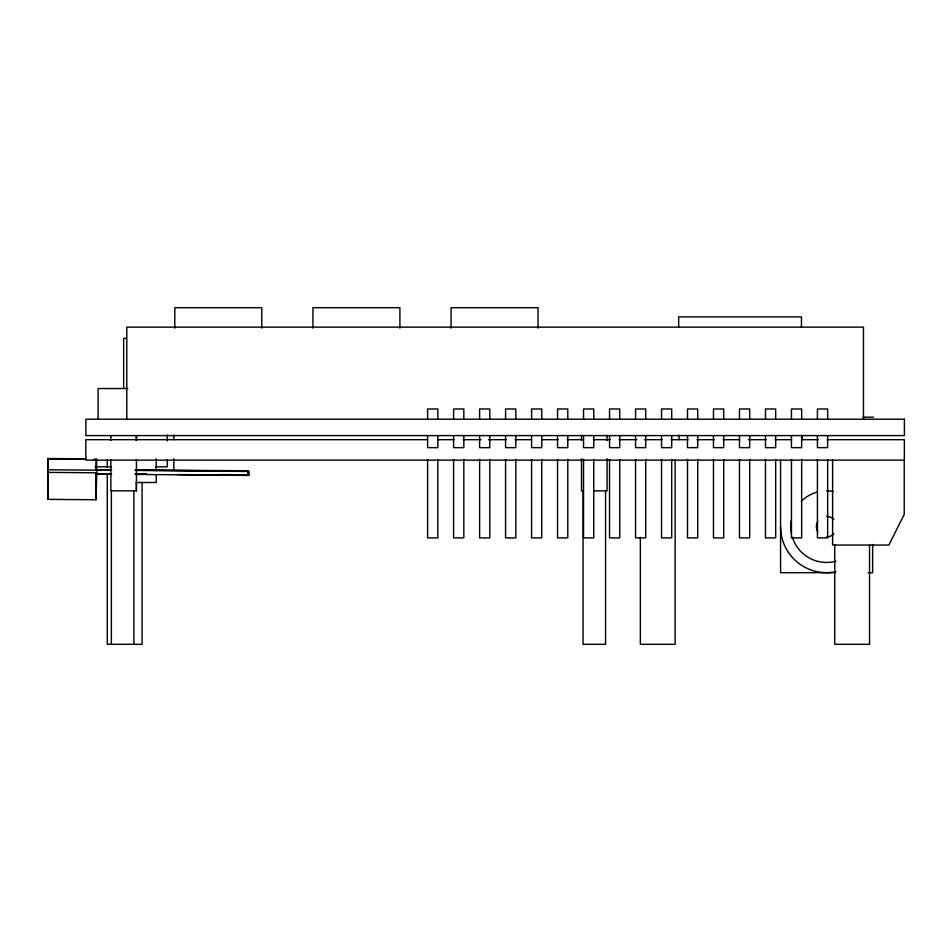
<?xml version="1.0" encoding="UTF-8"?>
<svg xmlns="http://www.w3.org/2000/svg" width="952" height="952" viewBox="0 0 952 952"><rect width="100%" height="100%" fill="white"/><g stroke="black" fill="none" stroke-linecap="round" stroke-linejoin="round"><path stroke-width="1.43" d="M47.79 499.36L47.862 458.519L47.79 499.36L95.985 499.764L96.878 470.074M95.866 473.584L95.985 499.764M219.817 474.572L248.032 474.774L247.556 470.716M136.124 470.181L248.472 471.097L248.746 475.464L248.781 471.466L135.232 470.419M95.902 469.586L96.057 458.923M96.854 474.072L111.598 474.203M125.985 338.388L123.653 338.388L123.653 388.523M127.806 388.523L98.068 388.523L98.068 419.213M863.048 417.166L873.531 417.166M427.496 439.681L85.823 439.681L85.823 460.137L904.352 460.137L904.352 439.681L827.098 439.681M437.896 439.681L454.235 439.681M463.148 439.681L480.974 439.681M488.4 439.681L506.226 439.681M515.139 439.681L531.478 439.681M541.878 439.681L558.217 439.681M567.13 439.681L583.469 439.681M593.87 439.681L610.208 439.681M619.121 439.681L636.947 439.681M644.385 439.681L662.271 439.681M671.124 439.681L687.975 439.681M696.852 439.681L714.202 439.681M723.115 439.681L739.752 439.681M748.367 439.681L766.384 439.681M775.106 439.681L791.528 439.681M818.184 439.681L801.846 439.681L801.881 435.278M95.117 466.837L111.324 466.837M155.521 466.837L167.302 466.837L167.302 459.626M136.362 482.485L156.259 482.485L156.259 475.084M136.434 459.697L136.434 490.839L110.86 490.839L110.86 459.697M583.231 490.839L581.517 490.839L581.517 458.674M594.298 490.839L607.09 490.839L607.09 458.674M835.511 572.688L780.557 572.688L780.557 460.137M868.176 572.688L872.639 572.688L872.639 544.473M111.467 469.8L96.616 469.693M135.22 469.967L248.067 470.776M111.432 473.798L96.592 473.691M135.196 473.965L146.56 473.989M47.862 458.519L85.835 458.828M48.409 458.971L86.382 459.28M93.677 459.34L96.604 459.364L96.58 470.157L48.385 469.764M96.271 469.907L111.063 470.026M48.362 472.394L96.557 472.787M96.247 473.906L111.027 474.025M136.088 474.179L146.501 474.31M177.548 474.572L248.436 475.096M96.545 470.121L111.634 470.205M135.196 474.417L248.746 475.464M904.221 460.137L904.221 514.366L888.882 545.068L832.607 545.068L832.607 460.137M869.545 544.794L869.545 644.314L834.749 644.314L834.749 544.794M863.476 419.213L863.476 327.131L126.794 327.131L126.794 419.213M827.657 419.011L827.657 408.979L817.435 408.979L817.435 419.011M827.657 435.659L827.657 447.654L817.435 447.654L817.435 435.659M827.657 459.364L827.657 537.904L817.435 537.904L817.435 459.364M801.655 419.011L801.655 408.979L791.457 408.979L791.457 419.011M801.655 435.659L801.655 447.654L791.457 447.654L791.457 435.659M801.655 459.364L801.655 537.904L791.457 537.904L791.457 459.364M801.453 327.274L801.453 316.897L678.669 316.897L678.669 327.274M775.678 419.011L775.678 408.979L765.467 408.979L765.467 419.011M775.678 435.659L775.678 447.654L765.467 447.654L765.467 435.659M775.678 459.364L775.678 537.904L765.467 537.904L765.467 459.364M749.688 419.011L749.688 408.979L739.478 408.979L739.478 419.011M749.688 435.659L749.688 447.654L739.478 447.654L739.478 435.659M749.688 459.364L749.688 537.904L739.478 537.904L739.478 459.364M723.71 419.011L723.71 408.979L713.476 408.979L713.476 419.011M723.71 435.659L723.71 447.654L713.476 447.654L713.476 435.659M723.71 459.364L723.71 537.904L713.476 537.904L713.476 459.364M697.721 419.011L697.721 408.979L687.499 408.979L687.499 419.011M697.721 435.659L697.721 447.654L687.499 447.654L687.499 435.659M697.721 459.364L697.721 537.904L687.499 537.904L687.499 459.364M679.097 435.278L679.097 439.681M675.135 460.137L675.135 644.314L640.351 644.314L640.351 537.368M671.696 419.011L671.696 408.979L661.545 408.979L661.545 419.011M671.696 435.659L671.696 447.654L661.545 447.654L661.545 435.659M671.696 459.364L671.696 537.904L661.545 537.904L661.545 459.364M645.706 419.011L645.706 408.979L635.555 408.979L635.555 419.011M645.706 435.659L645.706 447.654L635.555 447.654L635.555 435.659M645.706 459.364L645.706 537.904L635.555 537.904L635.555 459.364M619.74 419.011L619.74 408.979L609.542 408.979L609.542 419.011M619.74 435.659L619.74 447.654L609.542 447.654L609.542 435.659M619.74 459.364L619.74 537.904L609.542 537.904L609.542 459.364M607.09 435.29L607.09 440.419M605.567 491.327L605.567 644.314L583.052 644.314L583.052 491.327M593.762 419.011L593.762 408.979L583.54 408.979L583.54 419.011M593.762 435.659L593.762 447.654L583.54 447.654L583.54 435.659M593.762 459.364L593.762 537.904L583.54 537.904L583.54 459.364M581.517 435.29L581.517 440.419M567.785 419.011L567.785 408.979L557.551 408.979L557.551 419.011M567.785 435.659L567.785 447.654L557.551 447.654L557.551 435.659M567.785 459.364L567.785 537.904L557.551 537.904L557.551 459.364M541.747 419.011L541.747 408.979L531.597 408.979L531.597 419.011M541.747 435.659L541.747 447.654L531.597 447.654L531.597 435.659M541.747 459.364L541.747 537.904L531.597 537.904L531.597 459.364M538.023 328.154L538.023 307.686L451.058 307.686L451.058 328.154M515.805 419.011L515.805 408.979L505.572 408.979L505.572 419.011M515.805 435.659L515.805 447.654L505.572 447.654L505.572 435.659M515.805 459.364L515.805 537.904L505.572 537.904L505.572 459.364M489.78 419.011L489.78 408.979L479.618 408.979L479.618 419.011M489.78 435.659L489.78 447.654L479.618 447.654L479.618 435.659M489.78 459.364L489.78 537.904L479.618 537.904L479.618 459.364M463.826 419.011L463.826 408.979L453.604 408.979L453.604 419.011M463.826 435.659L463.826 447.654L453.604 447.654L453.604 435.659M463.826 459.364L463.826 537.904L453.604 537.904L453.604 459.364M437.837 419.011L437.837 408.979L427.615 408.979L427.615 419.011M437.837 435.659L437.837 447.654L427.615 447.654L427.615 435.659M437.837 459.364L437.837 537.904L427.615 537.904L427.615 459.364M399.899 328.154L399.899 307.686L312.934 307.686L312.934 328.154M261.776 328.154L261.776 307.686L174.811 307.686L174.811 328.154M173.859 435.278L173.859 439.681M173.859 458.733L173.859 470.455M167.302 435.1L167.302 440.871M156.259 458.805L156.259 470.645M142.074 482.414L142.074 644.314L107.29 644.314L107.29 473.513M136.374 481.938L136.374 490.839M133.887 491.327L133.887 644.314M111.372 491.327L111.372 644.314M110.86 435.968L110.86 440.419M107.29 460.137L107.29 467.563M835.916 571.736A46.041 46.041 0 0 1 780.557 526.646M835.868 561.24A35.807 35.807 0 0 1 792.373 537.19M791.409 533.31A35.807 35.807 0 0 1 791.409 519.982M801.275 501.323A35.807 35.807 0 0 1 817.328 492.053M826.598 490.839A35.807 35.807 0 0 1 833.262 491.458M833.833 533.882A10.234 10.234 0 0 1 826.598 536.88M817.732 531.763A10.234 10.234 0 0 1 817.732 521.529M826.598 516.412A10.234 10.234 0 0 1 833.833 519.411M904.4 419.213L85.87 419.213L85.87 435.588L904.4 435.588L904.4 419.213M136.434 440.419L136.434 435.968L136.374 440.419"/></g></svg>
